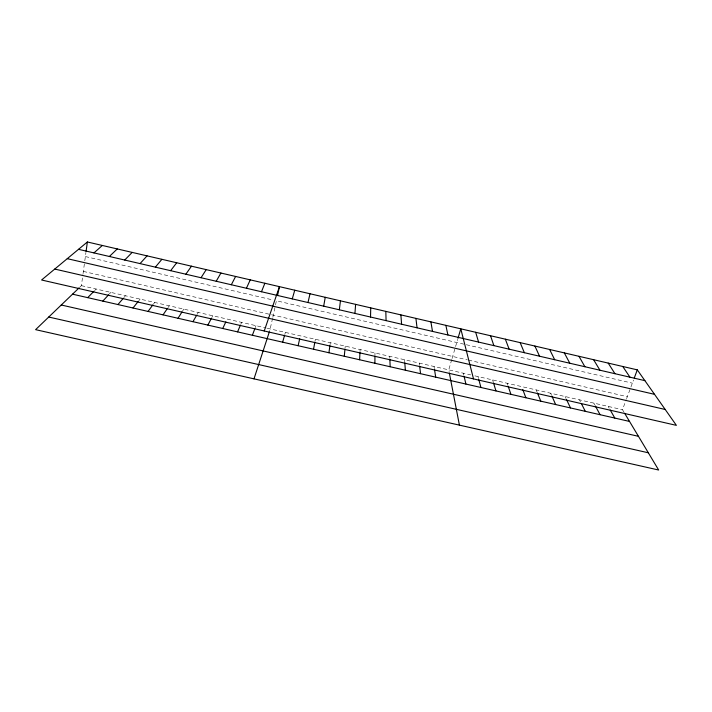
<?xml version="1.0" encoding="UTF-8"?>
<svg xmlns="http://www.w3.org/2000/svg" width="712" height="712" viewBox="0 0 712 712"><rect width="100%" height="100%" fill="white"/><g stroke="black" fill="none" stroke-linecap="round" stroke-linejoin="round"><path stroke-width="0.53" stroke-dasharray="3.56 2.67" d="M374.957 355.012L374.966 352.947M360.014 351.586L360.121 349.548M345.044 348.159L345.231 346.13M79.931 287.07L81.408 285.654L82.904 274.698M83.055 273.595L84.657 261.865M84.799 260.806L85.947 252.395M330.039 344.724L330.315 342.712M314.998 341.27L315.363 339.286M272.607 318.344L269.679 330.893M272.838 317.276L275.295 305.911M275.517 304.887L276.398 300.776L465.23 344.475M284.818 334.364L285.361 332.406M451.755 359.56L448.729 369.857L449.147 372.011M452.058 358.528L457.691 339.357M624.112 412.399L622.484 409.694L626.204 399.699M626.578 398.693L633.493 380.092M255.252 327.582L255.964 325.669M240.79 324.272L241.59 322.376M211.767 317.623L212.746 315.763M197.215 314.295L198.274 312.443M182.628 310.948L183.776 309.115M168.005 307.602L169.251 305.786M153.481 304.077L154.682 302.449M138.804 300.722L140.095 299.102M124.102 297.349L125.472 295.747M109.363 293.976L110.814 292.392M94.598 290.594L96.129 289.028M81.408 285.654L266.217 328.018M267.24 328.25L470.694 374.895M474.877 375.856L622.484 409.694M83.349 271.406L467.392 359.863M468.443 360.103L627.317 396.7M85.378 256.56L273.292 300.055M466.289 344.724L632.354 383.163M608.182 406.41L609.205 408.207M593.844 403.125L594.885 405.057M579.479 399.832L580.449 401.746M565.079 396.531L565.978 398.435M550.643 393.22L551.48 395.107M536.181 389.909L537.017 391.956M507.158 383.252L507.843 385.272M492.597 379.914L493.211 381.917M478.01 376.568L478.544 378.553M463.387 373.222L463.886 375.384M434.044 366.493L434.373 368.62M419.323 363.12L419.573 365.229M404.567 359.738L404.728 361.829M389.784 356.347L389.856 358.421"/><path stroke-width="1.07" d="M374.895 363.253L374.948 356.036M370.534 317.036L370.73 307.878M359.605 359.756L359.96 352.609M354.95 313.422L355.608 304.362M344.288 356.258L344.946 349.174M339.339 309.8L340.443 300.838M86.09 251.354L87.371 241.982L637.293 369.866L676.4 425.367L41.581 279.994L87.371 241.982M328.926 352.752L329.896 345.721M323.684 306.169L325.25 297.305M313.538 349.236L314.82 342.267M277.573 295.347L279.451 286.651L264.223 330.973M298.106 345.712L299.699 338.805M307.993 302.529L310.014 293.762M282.646 342.178L284.551 335.334M292.267 298.889L294.75 290.211M458.003 338.307L460.789 328.819L473.516 378.9M253.997 378.855L269.358 331.863M634.259 378.045L637.293 369.866M252.377 335.263L254.887 328.543M261.482 291.751L264.864 283.26M237.568 331.872L240.38 325.224M246.423 288.253L250.25 279.861M222.731 328.49L225.846 321.895M231.329 284.755L235.61 276.461M207.86 325.09L211.277 318.558M192.961 321.682L196.681 315.211M216.199 281.249L220.925 273.043M178.018 318.273L182.05 311.865M201.042 277.733L206.213 269.625M163.048 314.846L167.391 308.51M185.85 274.209L191.475 266.19M148.052 311.42L152.875 304.896M170.622 270.685L176.701 262.755M133.01 307.985L138.164 301.523M155.358 267.142L161.891 259.319M117.943 304.54L123.416 298.15M140.059 263.591L147.055 255.866M102.84 301.096L108.642 294.768M87.71 297.634L93.833 291.377M124.725 260.04L132.183 252.404M79.192 287.782L35.6 329.656L658.662 470.018L624.655 413.307M109.363 256.48L117.275 248.942M93.957 252.902L102.341 245.462M61.259 305.003L638.45 436.314M48.736 317.036L648.329 452.788M72.535 294.172L629.524 421.433M67.266 258.67L654.524 394.323M54.744 269.065L665.213 409.48M78.525 249.325L644.894 380.644M622.769 366.493L629.942 377.182M608.208 363.102L614.963 373.702M593.612 359.711L599.949 370.222M610.22 409.996L614.812 418.069M578.981 356.312L584.899 366.733M595.401 406.018L600.074 414.704M564.322 352.903L569.814 363.236M581.419 403.66L585.3 411.322M549.628 349.485L554.692 359.729M566.432 399.387L570.49 407.94M534.908 346.059L539.545 356.223M551.898 396.059L555.645 404.55M520.152 342.623L524.352 352.698M537.435 392.971L540.773 401.15M505.36 339.188L509.133 349.165M522.822 389.624L525.865 397.741M508.181 386.278L510.922 394.332M490.532 335.744L493.879 345.632M493.514 382.914L495.944 390.906M475.678 332.282L478.58 342.08M478.802 379.549L480.929 387.479M464.135 376.47L465.888 384.044M445.863 325.348L447.892 334.969M449.352 373.079L459.409 425.126M430.902 321.868L432.487 331.4M434.543 369.688L435.691 377.146M415.915 318.389L417.054 327.823M419.688 366.288L420.543 373.684M404.808 362.88L405.359 370.213M400.883 314.891L401.586 324.227M389.891 359.462L390.149 366.733M385.824 311.393L386.073 320.631"/></g></svg>
